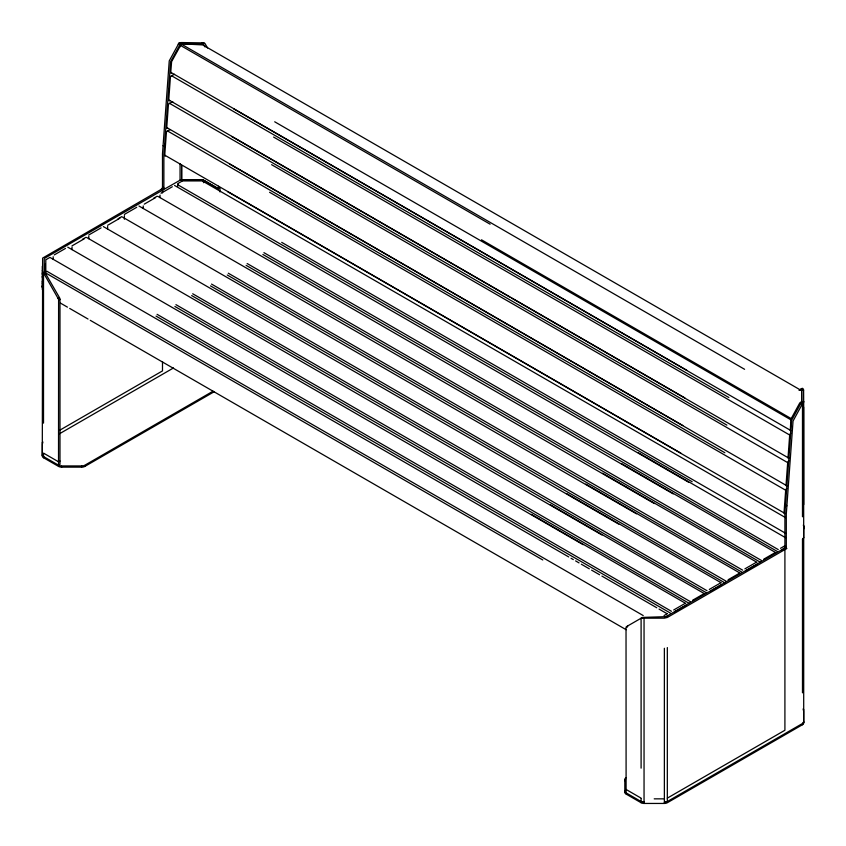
<?xml version="1.0" encoding="UTF-8"?>
<svg xmlns="http://www.w3.org/2000/svg" width="846" height="846" viewBox="0 0 846 846"><rect width="100%" height="100%" fill="white"/><g stroke="black" fill="none" stroke-linecap="round" stroke-linejoin="round"><path stroke-width="1.27" d="M42.342 289.459L42.342 288.518M42.342 285.134L42.342 266.236M803.7 528.972L803.7 526.053M42.342 281.168L42.342 282.395M799.618 389.805L801.976 388.441A1.956 1.132 60 0 1 802.399 388.346A1.703 1.11 89.4 0 1 802.896 388.578L803.605 390.027L803.679 401.829A4.124 2.379 0 0 1 802.748 403.225L793.04 421.044L786.294 514.019L786.294 547.172A1.956 1.132 -60 0 1 784.908 549.572L784.908 730.257L667.325 798.138M165.308 156.013A1.47 0.846 -60 0 1 164.748 155.156L166.376 132.695A1.47 0.846 -60 0 1 167.497 130.95L170.183 129.671M167.688 128.306A1.47 0.846 -60 0 1 166.747 127.545L168.375 105.084A1.47 0.846 -60 0 1 169.507 103.339L172.796 101.763M169.697 100.695A1.47 0.846 -60 0 1 168.756 99.934L170.384 77.462A1.47 0.846 -60 0 1 171.505 75.728L174.519 74.289M171.326 73.168A1.47 0.846 -60 0 1 170.755 72.322L171.611 61.621L180.981 44.711L182.429 43.855L201.866 44.87A2.21 1.153 4.2 0 1 203.262 45.208L801.151 390.397A2.21 1.163 4.1 0 1 801.659 391.159L801.733 401.406L799.756 402.96L790.904 419.161L790.291 430.603L790.999 430.625L233.633 108.827M786.801 488.502A1.47 0.846 -60 0 0 785.67 490.236L784.041 512.708A1.47 0.846 -60 0 0 784.982 513.459L227.616 191.672M788.8 460.89A1.47 0.846 -60 0 0 787.679 462.625L786.04 485.096A1.47 0.846 -60 0 0 786.992 485.847L229.626 164.061M790.809 433.268A1.47 0.846 -60 0 0 789.678 435.013L788.049 457.485A1.47 0.846 -60 0 0 788.99 458.236L511.999 298.321M667.399 802.399C666.299 800.771 662.661 803.393 667.325 801.543L802.484 723.51L803.7 721.807L803.52 722.473M803.605 407.042L803.689 537.728L802.484 539.431L802.484 692.832M803.7 537.728L802.484 539.431M205.007 46.932L203.833 44.891A1.956 1.132 60 0 0 203.41 44.32A1.417 1.322 -77.1 0 0 202.744 43.929L181.615 43.685A2.189 1.258 0 0 0 180.399 43.897L170.628 61.695L163.881 154.67L163.881 187.823A1.956 1.132 -60 0 1 162.495 190.223L162.495 192.867M801.321 402.453L791.655 420.24L784.908 513.215L784.908 546.379A1.956 1.132 -60 0 1 783.523 548.779L665.939 616.66L642.484 617.411L626.537 626.611A2.453 1.417 60 0 0 626.029 627.743L626.103 793.781M42.638 442.172L42.3 443.145L42.808 441.961M803.51 722.484L802.41 724.747L667.399 802.695A4.41 2.549 0 0 1 664.279 803.446L644.144 803.446A4.41 2.549 0 0 1 641.035 802.695L626.103 794.077A4.41 2.549 0 0 1 624.813 792.279L624.813 779.462A4.41 2.549 0 0 1 626.103 777.664M802.717 403.256L801.564 402.569M181.404 42.554A4.124 2.379 0 0 0 178.982 43.093L169.242 60.891L162.485 153.866L162.495 187.029A1.956 1.132 -60 0 1 161.1 189.43M801.331 402.432L801.363 402.41A2.189 1.258 0 0 0 801.733 401.702L801.659 390.112L803.605 390.027L801.469 389.604A1.417 0.909 -68 0 0 801.025 389.34A1.956 1.132 60 0 0 800.602 389.424L799.026 390.334M203.114 43.664L203.854 43.135M801.839 389.34L802.568 388.811M163.088 188.288L42.617 258.093L42.3 454.26M163.088 189.885L180.78 179.807L201.951 179.712A2.21 1.269 0 0 1 203.516 180.082L218.585 188.785M46.308 259.5L49.417 257.713M54.218 254.932L65.48 248.438M88.788 234.977L101.097 227.87M124.394 214.419L136.703 207.312M161.047 193.258L172.309 186.755M178.326 183.286L181.953 181.192M82.464 239.333L85.848 237.377M118.07 218.776L121.454 216.819M153.686 198.218L157.06 196.261M72.026 245.858L84.325 238.752M107.632 225.3L119.931 218.194M144.285 204.14L155.548 197.636M43.855 273.004L44.912 272.401L59.474 297.623A2.453 1.417 60 0 1 59.981 299.325L59.981 464.433L58.596 465.226L43.516 456.533L42.3 454.767L42.3 455.666M180.061 163.722L180.061 180.082L201.866 179.754A2.21 1.28 0 0 1 203.421 180.135L218.501 188.827L219.971 187.981L219.971 191.915M58.522 466.093L58.596 300.129A2.453 1.417 60 0 0 58.088 298.427L59.241 297.75M58.818 299.992L59.981 299.325M59.601 430.307L162.495 370.908L162.495 361.676M59.601 433.702L173.472 367.968M59.981 461.028L58.596 461.831L43.516 453.128M213.033 391.201L84.886 465.194A4.41 2.549 0 0 1 81.766 465.935L61.642 465.935A4.41 2.549 0 0 1 58.903 465.385L58.596 465.226M42.638 443.378A4.41 2.549 0 0 0 42.3 444.351L42.3 455.973A4.41 2.549 0 0 0 43.59 457.771L58.522 466.389A4.41 2.549 0 0 0 61.642 467.14L81.766 467.14A4.41 2.549 0 0 0 84.886 466.389L214.175 391.74M626.727 627.341L627.415 626.939M664.057 615.55L667.145 613.762M673.691 609.987L684.953 603.484M709.297 589.429L720.559 582.926M744.903 568.861L756.176 562.368M780.52 548.303L785.025 545.702M692.536 600.3L703.798 593.797M728.142 579.743L739.404 573.239M763.748 559.185L775.01 552.681M784.115 548.43L784.908 547.975M665.093 617.347L667.674 615.856M674.727 611.785L685.99 605.281M710.344 591.227L721.606 584.723M745.95 570.669L757.212 564.166M781.556 550.112L784.94 548.155M786.886 548.43L667.325 617.464L664.374 618.162L641.099 618.204L641.099 768.147M42.3 272.846L42.342 274.453M42.3 276.356L42.342 277.456M202.786 180.928L181.953 180.928M42.342 284.288L42.342 283.146M42.342 286.085L42.342 286.688M654.212 798.846L664.374 798.846L664.374 648.279M644.144 803.15L644.144 802.241L641.035 801.5M207.566 47.979L205.208 43.897A1.956 1.132 60 0 0 204.785 43.326A1.703 1.428 75.3 0 0 204.172 42.913L181.604 42.554L181.615 43.685M803.689 401.713L801.733 401.702L803.689 401.713L803.689 504.66M644.144 802.241L641.099 801.543L625.765 792.66A4.41 2.549 0 0 1 624.813 791.084M181.594 44.256L744.596 369.3M178.95 43.104L180.113 43.781M178.686 44.087L179.722 44.69M800.75 403.235L801.786 403.828M178.21 44.108L178.908 44.51M180.462 45.409L490.109 224.19M801.321 403.859L802.008 404.261M481.511 239.809L791.158 418.58M274.707 121.792L790.788 419.743M170.755 72.322L686.836 370.273M171.505 75.728L728.882 397.514M273.596 137.063L789.678 435.013M168.756 99.934L684.837 397.895M231.624 136.449L509.747 297.02M169.507 103.339L726.873 425.126M271.598 164.674L787.679 462.625M166.747 127.545L682.828 425.506M167.497 130.95L724.863 452.747M269.588 192.285L785.67 490.236M163.088 145.702L164.473 146.506M785.5 505.051L786.886 505.855M164.748 155.156L680.829 453.118M202.786 181.192L785.458 517.593M281.718 242.368L785.786 533.392M177.808 184.788L692.155 481.734M638.212 452.642L785.659 537.77M174.562 185.454L688.908 482.41M162.495 187.029L163.881 187.823M784.908 546.379L786.294 547.172M161.449 189.631L162.495 190.223L44.912 258.115L44.256 259.013L44.256 270.752L44.912 272.401M783.523 548.779L784.559 549.371M263.92 252.647L778.267 549.604M262.873 254.456L777.22 551.412M621.45 463.523L775.75 552.607M157.8 196.335L673.183 493.895M247.148 263.529L761.495 560.486M246.112 265.337L760.459 562.283M602.606 473.2L756.906 562.294M138.956 206.012L654.339 503.571M228.304 273.216L742.651 570.162M227.267 275.013L741.614 571.97M585.834 484.081L740.144 573.165M122.194 216.893L636.541 513.85M211.542 284.087L725.889 581.043M210.506 285.895L724.853 582.852M566.989 493.757L721.3 582.852M103.349 226.58L618.733 524.129M192.698 293.774L707.045 590.73M191.661 295.571L706.008 592.528M550.228 504.639L704.538 593.733M86.578 237.451L601.971 535.01M175.936 304.645L690.283 601.601M174.889 306.453L689.247 603.41M531.383 514.326L685.694 603.41M67.733 247.138L583.127 544.687M157.092 314.331L671.438 611.288M156.055 316.129L670.402 613.086M49.935 257.417L568.745 556.954M571.039 558.265L573.324 559.587M575.608 560.909L579.034 562.886M581.318 564.208L589.324 568.829M591.608 570.151L599.613 574.762M601.897 576.084L656.76 607.756M659.045 609.078L667.05 613.699M46.837 271.228L643.214 615.55M45.79 273.036L542.783 559.967M60.542 303.154L67.437 307.14M69.689 308.43L88.047 319.037M90.247 320.306L626.177 629.72M626.029 789.434L641.099 798.138M43.59 456.576L42.353 455.148M58.088 298.427L42.3 270.752M803.192 708.937L803.7 710.132L803.362 709.149M803.605 525.99L803.605 526.043A4.177 2.411 0 0 0 803.288 525.123M201.866 42.607L201.866 43.876M803.7 525.99L803.7 722.653M802.484 403.521L802.484 516.779M667.325 647.571L667.325 800.972M664.374 799.407L664.374 802.241M664.279 802.547L664.279 803.446M644.049 618.162L644.049 801.68M641.099 798.709L641.099 801.543M641.035 801.797L641.035 802.695M218.501 186.226L218.501 188.827M203.516 180.082L203.516 182.704M181.626 165.414L181.626 179.712L181.626 165.298M180.061 44.182L180.061 46.816M177.808 183.582L177.808 186.152M160.01 195.066L160.01 197.636M143.238 205.938L143.238 208.518M124.394 215.624L124.394 219.22M107.632 226.495L107.632 229.076M88.788 236.182L88.788 238.752M84.886 465.49L84.886 466.389M81.766 465.935L81.766 466.833M72.026 247.053L72.026 249.633M61.642 466.231L61.642 467.14M53.182 256.74L53.182 259.31M45.79 259.796L45.79 274.21M45.367 264.005L45.367 274.294M43.516 273.195L43.516 423.137M43.516 453.699L43.516 456.533M43.59 456.872L43.59 457.771M627.478 626.452A2.453 1.417 60 0 1 627.922 625.818M624.813 780.657A4.41 2.549 0 0 1 625.564 779.24M803.362 710.354A4.41 2.549 0 0 1 803.7 711.327L803.7 722.949A4.41 2.549 0 0 1 802.41 724.747M42.3 285.504L42.3 287.83L42.342 285.536"/></g></svg>
